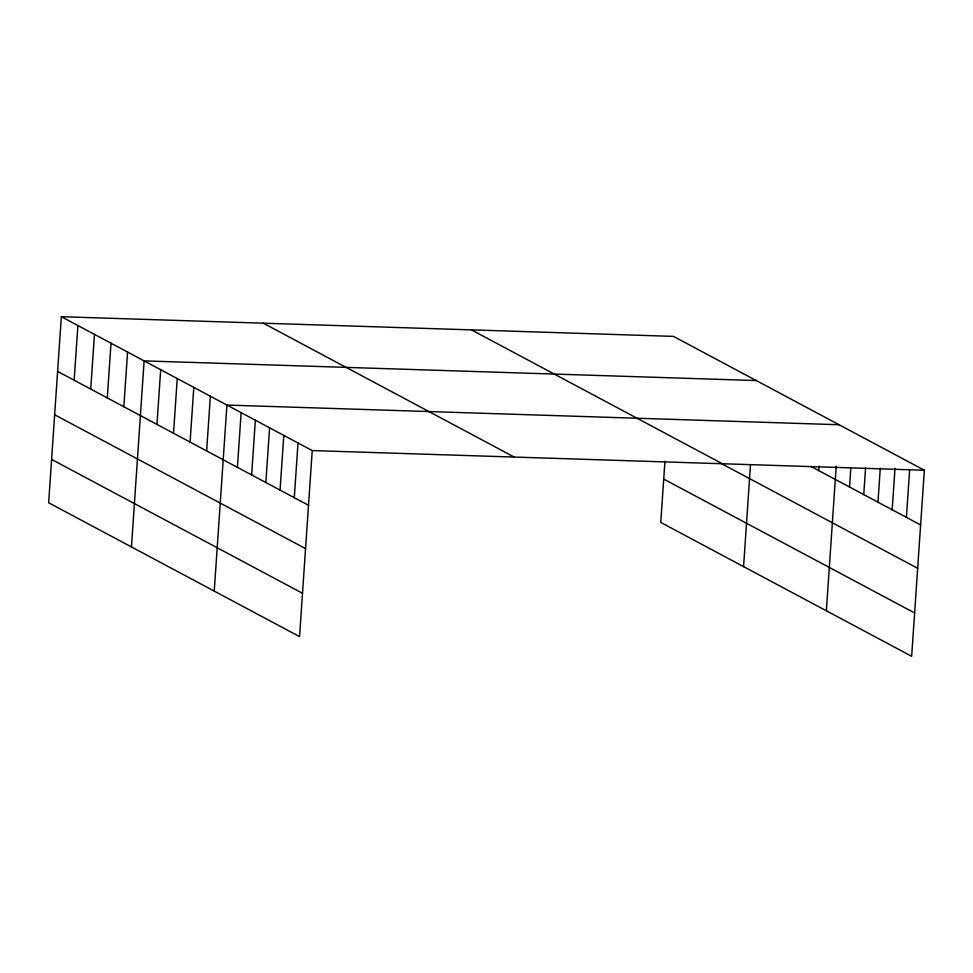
<?xml version="1.0" encoding="UTF-8"?>
<svg xmlns="http://www.w3.org/2000/svg" width="973" height="973" viewBox="0 0 973 973"><rect width="100%" height="100%" fill="white"/><g stroke="black" fill="none" stroke-linecap="round" stroke-linejoin="round"><path stroke-width="1.46" d="M61.335 316.699L48.65 502.761L299.55 636.622L312.236 450.572L61.335 316.699L673.45 336.378L924.35 470.239L911.665 656.301L660.764 522.428L664.936 461.226M74.167 380.248L77.889 325.541M90.72 389.078L94.454 334.371M107.285 397.921L111.007 343.214M123.839 406.75L127.572 352.044M131.452 546.935L144.126 360.886L756.252 380.552M156.957 424.423L160.691 369.716M173.522 433.253L177.244 378.546M190.076 442.095L193.809 387.388M206.641 450.925L210.363 396.218M214.242 591.11L226.928 405.06L839.042 424.727M237.412 467.344L241.146 412.637M251.63 474.933L255.364 420.227M265.848 482.523L269.582 427.816M280.066 490.1L283.8 435.405M294.284 497.69L298.018 442.983M743.567 566.602L750.475 465.155M818.755 470.604L819.059 466.164M826.357 610.776L836.221 466.128M849.526 487.023L850.84 467.794M863.744 494.6L865.569 467.989M877.962 502.19L880.285 468.183M892.18 509.779L895.002 468.378M906.398 517.368L909.633 470.056M312.236 450.572L924.35 470.239M811.117 466.517L920.616 524.946M471.455 329.883L722.355 463.756M721.54 463.647L917.661 568.293M663.72 479.081L914.62 612.954M263.33 323.194L514.231 457.067M57.602 371.406L308.502 505.279M54.646 414.753L305.546 548.626M51.605 459.414L302.506 593.275"/></g></svg>
